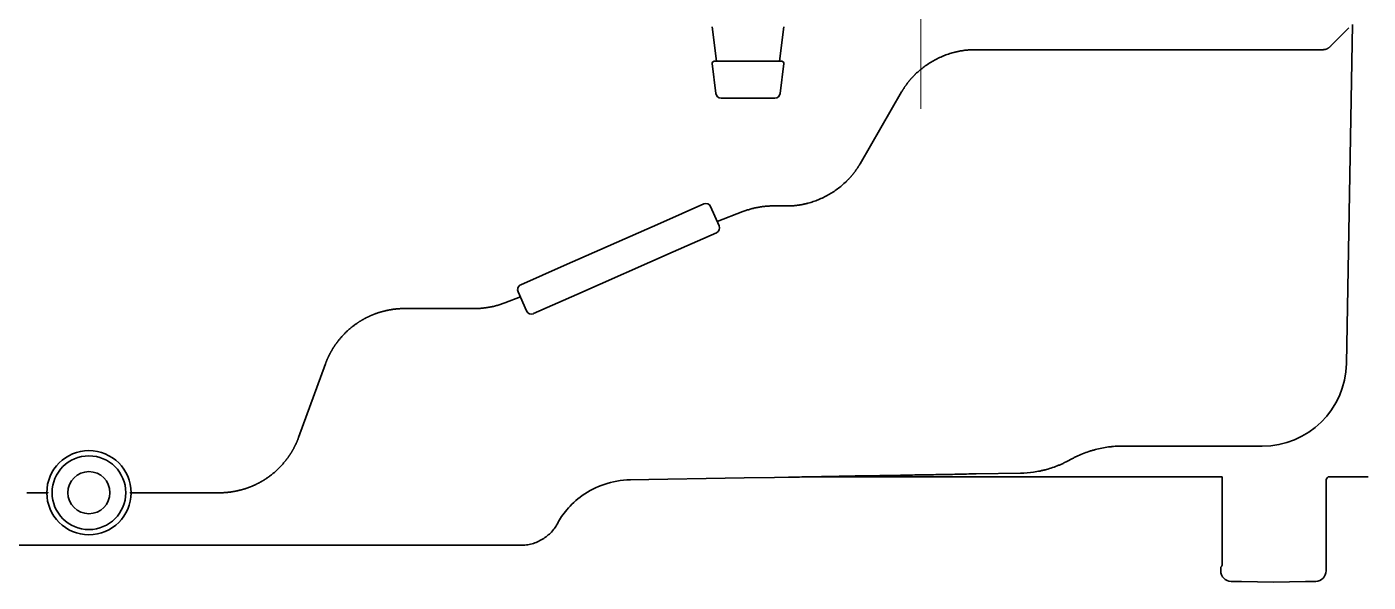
# Model space of a CAD drawing. Extents: x 5987 to 10491, y -672 to 3708.
# Drawn here: x 6661.3 to 6788.7, y 1270.8 to 1323.6 of the extents above; entities that cross this region are included whole.
import ezdxf

# ---------------------------------------------------------------- set-up
doc = ezdxf.new("R2010")
doc.units = 0
doc.header["$LTSCALE"] = 5
doc.layers.get('0').update_dxf_attribs({"linetype": 'CONTINUOUS', "lineweight": 0})
doc.layers.add('1', color=7, linetype='CONTINUOUS', true_color=0xffffff)

msp = doc.modelspace()

# ---------------------------------------------------------------- linework, layer by layer
at = {"color": 3}
msp.add_line((6746.2, 1415.82), (6746.2, 1315.82), dxfattribs=at)
at = {"layer": '1', "color": 7, "linetype": 'Continuous', "lineweight": 35}
for p, q in [((6787.17, 1323.83), (6786.61, 1291.61)), ((6726.37, 1323.6), (6726.77, 1320.33)), ((6732.77, 1320.33), (6733.17, 1323.6)), ((6786.83, 1323.49), (6785.11, 1321.77)), ((6771.5, 1321.43), (6751.29, 1321.43)), ((6781.16, 1321.43), (6771.5, 1321.43)), ((6784.42, 1321.43), (6781.16, 1321.43)), ((6726.37, 1320.1), (6726.72, 1317.27)), ((6726.57, 1320.33), (6732.97, 1320.33)), ((6732.83, 1317.27), (6733.17, 1320.1)), ((6744.36, 1317.43), (6740.41, 1310.58)), ((6727.22, 1316.83), (6729.77, 1316.83)), ((6729.77, 1316.83), (6732.33, 1316.83)), ((6725.56, 1306.77), (6721.45, 1304.95)), ((6726.22, 1306.52), (6727.03, 1304.69)), ((6726.84, 1305.11), (6729.29, 1306.04)), ((6732.16, 1306.58), (6733.48, 1306.58)), ((6712.3, 1300.91), (6721.45, 1304.95)), ((6726.77, 1304.03), (6722.66, 1302.21)), ((6722.66, 1302.21), (6713.51, 1298.17)), ((6708.18, 1299.09), (6712.3, 1300.91)), ((6708.74, 1296.6), (6707.93, 1298.43)), ((6706.66, 1297.36), (6708.15, 1297.93)), ((6709.4, 1296.35), (6713.51, 1298.17)), ((6697.14, 1296.83), (6703.79, 1296.83)), ((6687.09, 1284.59), (6689.63, 1291.56)), ((6764.03, 1283.68), (6764.09, 1283.68)), ((6771.1, 1283.75), (6765.29, 1283.75)), ((6773.03, 1283.75), (6771.1, 1283.75)), ((6773.03, 1283.75), (6776.19, 1283.75)), ((6776.19, 1283.75), (6776.19, 1283.75)), ((6776.19, 1283.75), (6776.87, 1283.75)), ((6778.55, 1283.75), (6776.87, 1283.75)), ((6778.61, 1283.75), (6778.55, 1283.75)), ((6729.4, 1280.73), (6718.55, 1280.54)), ((6732.3, 1280.78), (6729.4, 1280.73)), ((6733.62, 1280.8), (6732.3, 1280.78)), ((6733.62, 1280.8), (6732.3, 1280.78)), ((6734.88, 1280.83), (6764.67, 1280.83)), ((6744.26, 1280.99), (6740.31, 1280.92)), ((6755.66, 1281.19), (6751.43, 1281.12)), ((6764.67, 1280.83), (6764.67, 1280.82)), ((6767.15, 1280.83), (6774.82, 1280.83)), ((6774.82, 1280.83), (6774.82, 1272.67)), ((6784.67, 1280.42), (6784.67, 1271.9)), ((6784.88, 1280.83), (6788.67, 1280.83)), ((6673.07, 1279.33), (6679.57, 1279.33)), ((6679.57, 1274.33), (6654.77, 1274.33)), ((6689.43, 1274.33), (6686.9, 1274.33)), ((6703.78, 1274.33), (6697.14, 1274.33)), ((6703.78, 1274.33), (6706.63, 1274.33)), ((6707.18, 1274.33), (6706.63, 1274.33)), ((6708.17, 1274.33), (6707.18, 1274.33)), ((6708.17, 1274.33), (6708.17, 1274.33)), ((6774.67, 1271.9), (6774.67, 1272.16)), ((6776.64, 1270.88), (6775.66, 1270.9)), ((6779.67, 1270.83), (6776.64, 1270.88)), ((6782.71, 1270.88), (6779.67, 1270.83)), ((6783.69, 1270.9), (6782.71, 1270.88))]:
    msp.add_line(p, q, dxfattribs=at)
for radius in [4, 3.5, 2]:
    msp.add_circle((6667.17, 1279.33), radius, dxfattribs=at)
for centre, radius, start, end in [((6726.57, 1320.13), 0.2, 90, 186.9365), ((6732.97, 1320.13), 0.2, 353.0635, 90), ((6727.22, 1317.33), 0.5, 186.9365, 270), ((6732.33, 1317.33), 0.5, 270, 353.0635), ((6725.76, 1306.31), 0.5, 23.8437, 113.8437), ((6726.57, 1304.49), 0.5, 293.8437, 23.8437), ((6708.39, 1298.63), 0.5, 113.8437, 203.8437), ((6709.19, 1296.8), 0.5, 203.8437, 293.8437), ((6778.61, 1291.75), 8, 270, 359), ((6785.17, 1280.42), 0.5, 126.0848, 180), ((6774.93, 1272.16), 0.253, 138.182, 180), ((6775.67, 1271.9), 1, 180, 269), ((6783.67, 1271.9), 1, 271, 0)]:
    msp.add_arc(centre, radius, start, end, dxfattribs=at)
for points, knots in [([(6751.29, 1321.43), (6751.28, 1321.43), (6751.25, 1321.43), (6751.21, 1321.43), (6751.16, 1321.43), (6751.12, 1321.42), (6751.08, 1321.42), (6751.03, 1321.42), (6750.99, 1321.42), (6750.95, 1321.42), (6750.9, 1321.42), (6750.86, 1321.41), (6750.82, 1321.41), (6750.77, 1321.41), (6750.73, 1321.41), (6750.69, 1321.4), (6750.64, 1321.4), (6750.6, 1321.39), (6750.56, 1321.39), (6750.51, 1321.39), (6750.47, 1321.38), (6750.42, 1321.38), (6750.38, 1321.37), (6750.34, 1321.37), (6750.29, 1321.36), (6750.25, 1321.35), (6750.21, 1321.35), (6750.16, 1321.34), (6750.12, 1321.33), (6750.08, 1321.33), (6750.03, 1321.32), (6749.99, 1321.31), (6749.95, 1321.31), (6749.9, 1321.3), (6749.86, 1321.29), (6749.82, 1321.28), (6749.77, 1321.27), (6749.73, 1321.26), (6749.69, 1321.25), (6749.64, 1321.24), (6749.6, 1321.23), (6749.56, 1321.22), (6749.51, 1321.21), (6749.47, 1321.2), (6749.43, 1321.19), (6749.38, 1321.18), (6749.34, 1321.17), (6749.15, 1321.12), (6748.8, 1321.02), (6748.32, 1320.84), (6747.84, 1320.62), (6747.38, 1320.38), (6746.93, 1320.11), (6746.5, 1319.81), (6746.09, 1319.48), (6745.8, 1319.23), (6745.63, 1319.06), (6745.58, 1319.01), (6745.52, 1318.95), (6745.46, 1318.89), (6745.41, 1318.83), (6745.35, 1318.77), (6745.3, 1318.71), (6745.24, 1318.65), (6745.19, 1318.59), (6745.14, 1318.53), (6745.08, 1318.46), (6745.03, 1318.4), (6744.98, 1318.33), (6744.93, 1318.27), (6744.88, 1318.2), (6744.83, 1318.13), (6744.78, 1318.07), (6744.73, 1318), (6744.68, 1317.93), (6744.63, 1317.86), (6744.59, 1317.79), (6744.54, 1317.72), (6744.5, 1317.65), (6744.45, 1317.57), (6744.41, 1317.5), (6744.38, 1317.45), (6744.36, 1317.43)], [0, 0, 0, 0, 0.005159, 0.010321, 0.015487, 0.020656, 0.025829, 0.031005, 0.036185, 0.041369, 0.046557, 0.051749, 0.056944, 0.062143, 0.067347, 0.072554, 0.077765, 0.08298, 0.088199, 0.093423, 0.09865, 0.103882, 0.109118, 0.114358, 0.119602, 0.124851, 0.130103, 0.135361, 0.140622, 0.145888, 0.151158, 0.156433, 0.161712, 0.166996, 0.172284, 0.177577, 0.182874, 0.188176, 0.193482, 0.198793, 0.204108, 0.209428, 0.214753, 0.220082, 0.225416, 0.230755, 0.236098, 0.241446, 0.302414, 0.36414, 0.426616, 0.489829, 0.551404, 0.613953, 0.677452, 0.741888, 0.751493, 0.761122, 0.770777, 0.780457, 0.790162, 0.799893, 0.809649, 0.81943, 0.829237, 0.839069, 0.848927, 0.85881, 0.86872, 0.878655, 0.888617, 0.898605, 0.90862, 0.918661, 0.92873, 0.938826, 0.94895, 0.959102, 0.969283, 0.979492, 0.989731, 1, 1, 1, 1]), ([(6733.48, 1306.58), (6733.49, 1306.58), (6733.52, 1306.58), (6733.57, 1306.58), (6733.61, 1306.58), (6733.65, 1306.58), (6733.7, 1306.58), (6733.74, 1306.58), (6733.78, 1306.58), (6733.83, 1306.58), (6733.87, 1306.59), (6733.91, 1306.59), (6733.96, 1306.59), (6734, 1306.59), (6734.04, 1306.6), (6734.09, 1306.6), (6734.13, 1306.6), (6734.17, 1306.61), (6734.22, 1306.61), (6734.26, 1306.62), (6734.3, 1306.62), (6734.35, 1306.63), (6734.39, 1306.63), (6734.43, 1306.64), (6734.48, 1306.64), (6734.52, 1306.65), (6734.56, 1306.65), (6734.61, 1306.66), (6734.65, 1306.67), (6734.7, 1306.67), (6734.74, 1306.68), (6734.78, 1306.69), (6734.83, 1306.7), (6734.87, 1306.7), (6734.91, 1306.71), (6734.96, 1306.72), (6735, 1306.73), (6735.04, 1306.74), (6735.09, 1306.75), (6735.13, 1306.76), (6735.17, 1306.77), (6735.22, 1306.78), (6735.26, 1306.79), (6735.3, 1306.8), (6735.35, 1306.81), (6735.39, 1306.82), (6735.43, 1306.83), (6735.63, 1306.88), (6735.97, 1306.99), (6736.45, 1307.17), (6736.93, 1307.38), (6737.39, 1307.62), (6737.84, 1307.89), (6738.27, 1308.19), (6738.69, 1308.52), (6738.97, 1308.78), (6739.14, 1308.94), (6739.2, 1309), (6739.25, 1309.05), (6739.31, 1309.11), (6739.36, 1309.17), (6739.42, 1309.23), (6739.47, 1309.29), (6739.53, 1309.35), (6739.58, 1309.41), (6739.64, 1309.48), (6739.69, 1309.54), (6739.74, 1309.6), (6739.79, 1309.67), (6739.84, 1309.73), (6739.89, 1309.8), (6739.94, 1309.87), (6739.99, 1309.93), (6740.04, 1310), (6740.09, 1310.07), (6740.14, 1310.14), (6740.18, 1310.21), (6740.23, 1310.28), (6740.28, 1310.36), (6740.32, 1310.43), (6740.37, 1310.5), (6740.39, 1310.55), (6740.41, 1310.58)], [0, 0, 0, 0, 0.005159, 0.010321, 0.015487, 0.020656, 0.025829, 0.031005, 0.036185, 0.041369, 0.046557, 0.051749, 0.056944, 0.062143, 0.067347, 0.072554, 0.077765, 0.08298, 0.088199, 0.093423, 0.09865, 0.103882, 0.109118, 0.114358, 0.119602, 0.124851, 0.130103, 0.135361, 0.140622, 0.145888, 0.151158, 0.156433, 0.161712, 0.166996, 0.172284, 0.177577, 0.182874, 0.188176, 0.193482, 0.198793, 0.204108, 0.209428, 0.214753, 0.220082, 0.225416, 0.230755, 0.236098, 0.241446, 0.302414, 0.36414, 0.426616, 0.489829, 0.551404, 0.613953, 0.677452, 0.741888, 0.751493, 0.761122, 0.770777, 0.780457, 0.790162, 0.799893, 0.809649, 0.81943, 0.829237, 0.839069, 0.848927, 0.85881, 0.86872, 0.878655, 0.888617, 0.898605, 0.90862, 0.918661, 0.92873, 0.938826, 0.94895, 0.959102, 0.969283, 0.979492, 0.989731, 1, 1, 1, 1]), ([(6689.63, 1291.56), (6689.63, 1291.58), (6689.64, 1291.6), (6689.66, 1291.64), (6689.67, 1291.69), (6689.69, 1291.73), (6689.7, 1291.77), (6689.72, 1291.81), (6689.74, 1291.85), (6689.75, 1291.89), (6689.77, 1291.93), (6689.79, 1291.97), (6689.8, 1292.01), (6689.82, 1292.04), (6689.84, 1292.08), (6689.86, 1292.12), (6689.87, 1292.16), (6689.89, 1292.2), (6689.91, 1292.23), (6689.93, 1292.27), (6689.94, 1292.31), (6689.96, 1292.35), (6689.98, 1292.38), (6690, 1292.42), (6690.02, 1292.46), (6690.04, 1292.49), (6690.05, 1292.53), (6690.07, 1292.56), (6690.09, 1292.6), (6690.11, 1292.63), (6690.13, 1292.67), (6690.15, 1292.7), (6690.17, 1292.74), (6690.19, 1292.77), (6690.21, 1292.8), (6690.23, 1292.84), (6690.25, 1292.87), (6690.27, 1292.9), (6690.28, 1292.94), (6690.3, 1292.97), (6690.32, 1293), (6690.34, 1293.03), (6690.36, 1293.07), (6690.38, 1293.1), (6690.4, 1293.13), (6690.42, 1293.16), (6690.44, 1293.19), (6690.46, 1293.22), (6690.48, 1293.25), (6690.5, 1293.28), (6690.52, 1293.31), (6690.54, 1293.34), (6690.56, 1293.37), (6690.58, 1293.4), (6690.6, 1293.43), (6690.63, 1293.46), (6690.65, 1293.49), (6690.67, 1293.51), (6690.69, 1293.54), (6690.71, 1293.57), (6690.73, 1293.6), (6690.75, 1293.62), (6690.77, 1293.65), (6690.79, 1293.68), (6690.81, 1293.7), (6690.83, 1293.73), (6690.85, 1293.76), (6690.92, 1293.85), (6691.05, 1294.01), (6691.24, 1294.22), (6691.43, 1294.43), (6691.63, 1294.62), (6691.83, 1294.81), (6692.04, 1294.99), (6692.25, 1295.15), (6692.46, 1295.31), (6692.62, 1295.43), (6692.74, 1295.5), (6692.81, 1295.55), (6692.88, 1295.6), (6692.95, 1295.64), (6693.02, 1295.68), (6693.1, 1295.73), (6693.17, 1295.77), (6693.24, 1295.81), (6693.31, 1295.85), (6693.39, 1295.89), (6693.46, 1295.93), (6693.54, 1295.97), (6693.61, 1296), (6693.69, 1296.04), (6693.76, 1296.07), (6693.84, 1296.11), (6693.91, 1296.14), (6693.99, 1296.18), (6694.06, 1296.21), (6694.14, 1296.24), (6694.22, 1296.27), (6694.29, 1296.3), (6694.37, 1296.33), (6694.45, 1296.36), (6694.52, 1296.38), (6694.6, 1296.41), (6694.68, 1296.44), (6694.76, 1296.46), (6694.84, 1296.48), (6694.91, 1296.51), (6694.99, 1296.53), (6695.07, 1296.55), (6695.15, 1296.57), (6695.23, 1296.59), (6695.31, 1296.61), (6695.39, 1296.63), (6695.47, 1296.65), (6695.55, 1296.66), (6695.63, 1296.68), (6695.7, 1296.69), (6695.78, 1296.71), (6695.86, 1296.72), (6695.94, 1296.73), (6696.02, 1296.75), (6696.1, 1296.76), (6696.18, 1296.77), (6696.26, 1296.78), (6696.34, 1296.79), (6696.42, 1296.79), (6696.5, 1296.8), (6696.58, 1296.81), (6696.66, 1296.81), (6696.74, 1296.82), (6696.82, 1296.82), (6696.9, 1296.82), (6696.98, 1296.82), (6697.06, 1296.83), (6697.12, 1296.83), (6697.14, 1296.83)], [0, 0, 0, 0, 0.004529, 0.009041, 0.013536, 0.018015, 0.022476, 0.026922, 0.03135, 0.035762, 0.040157, 0.044535, 0.048896, 0.053241, 0.057569, 0.06188, 0.066174, 0.070451, 0.074711, 0.078954, 0.083181, 0.08739, 0.091582, 0.095756, 0.099914, 0.104054, 0.108177, 0.112283, 0.116371, 0.120442, 0.124495, 0.12853, 0.132548, 0.136548, 0.140531, 0.144495, 0.148442, 0.15237, 0.156281, 0.160173, 0.164048, 0.167904, 0.171741, 0.175561, 0.179361, 0.183144, 0.186907, 0.190652, 0.194378, 0.198086, 0.201774, 0.205444, 0.209094, 0.212726, 0.216338, 0.219931, 0.223504, 0.227058, 0.230593, 0.234108, 0.237603, 0.241079, 0.244535, 0.247971, 0.251387, 0.254783, 0.258159, 0.261515, 0.291174, 0.320439, 0.349309, 0.377781, 0.405852, 0.433518, 0.460774, 0.487615, 0.514039, 0.522678, 0.531305, 0.53992, 0.548524, 0.557117, 0.565698, 0.574269, 0.582828, 0.591378, 0.599916, 0.608445, 0.616963, 0.625472, 0.633971, 0.64246, 0.650939, 0.659409, 0.66787, 0.676322, 0.684764, 0.693198, 0.701623, 0.710039, 0.718447, 0.726846, 0.735237, 0.743619, 0.751994, 0.76036, 0.768719, 0.777069, 0.785412, 0.793748, 0.802076, 0.810396, 0.818709, 0.827015, 0.835314, 0.843606, 0.851891, 0.86017, 0.868441, 0.876707, 0.884966, 0.893218, 0.901465, 0.909706, 0.91794, 0.926169, 0.934393, 0.942611, 0.950824, 0.959032, 0.967235, 0.975433, 0.983626, 0.991815, 1, 1, 1, 1]), ([(6679.57, 1279.33), (6679.59, 1279.33), (6679.61, 1279.33), (6679.66, 1279.33), (6679.7, 1279.33), (6679.74, 1279.33), (6679.79, 1279.33), (6679.83, 1279.33), (6679.87, 1279.33), (6679.92, 1279.33), (6679.96, 1279.33), (6680, 1279.34), (6680.05, 1279.34), (6680.09, 1279.34), (6680.13, 1279.35), (6680.18, 1279.35), (6680.22, 1279.35), (6680.27, 1279.36), (6680.31, 1279.36), (6680.35, 1279.36), (6680.4, 1279.37), (6680.44, 1279.37), (6680.48, 1279.38), (6680.53, 1279.38), (6680.57, 1279.39), (6680.61, 1279.39), (6680.66, 1279.4), (6680.7, 1279.41), (6680.74, 1279.41), (6680.78, 1279.42), (6680.83, 1279.43), (6680.87, 1279.43), (6680.91, 1279.44), (6680.96, 1279.45), (6681, 1279.46), (6681.04, 1279.46), (6681.09, 1279.47), (6681.13, 1279.48), (6681.17, 1279.49), (6681.22, 1279.5), (6681.26, 1279.51), (6681.3, 1279.52), (6681.35, 1279.53), (6681.39, 1279.54), (6681.43, 1279.55), (6681.47, 1279.56), (6681.52, 1279.57), (6681.56, 1279.58), (6681.6, 1279.59), (6681.64, 1279.6), (6681.69, 1279.61), (6681.73, 1279.62), (6681.77, 1279.64), (6681.81, 1279.65), (6681.86, 1279.66), (6681.9, 1279.67), (6681.94, 1279.69), (6681.98, 1279.7), (6682.03, 1279.71), (6682.07, 1279.73), (6682.11, 1279.74), (6682.15, 1279.76), (6682.2, 1279.77), (6682.24, 1279.79), (6682.28, 1279.8), (6682.32, 1279.82), (6682.36, 1279.83), (6682.4, 1279.85), (6682.45, 1279.86), (6682.49, 1279.88), (6682.53, 1279.89), (6682.57, 1279.91), (6682.61, 1279.93), (6682.65, 1279.95), (6682.69, 1279.96), (6682.74, 1279.98), (6682.78, 1280), (6682.82, 1280.02), (6682.86, 1280.03), (6682.9, 1280.05), (6682.94, 1280.07), (6682.98, 1280.09), (6683.02, 1280.11), (6683.06, 1280.13), (6683.1, 1280.15), (6683.14, 1280.17), (6683.18, 1280.19), (6683.22, 1280.21), (6683.26, 1280.23), (6683.3, 1280.25), (6683.34, 1280.27), (6683.38, 1280.29), (6683.42, 1280.32), (6683.46, 1280.34), (6683.5, 1280.36), (6683.54, 1280.38), (6683.58, 1280.4), (6683.62, 1280.43), (6683.66, 1280.45), (6683.7, 1280.47), (6683.74, 1280.5), (6683.78, 1280.52), (6683.82, 1280.55), (6683.85, 1280.57), (6683.89, 1280.59), (6683.93, 1280.62), (6683.97, 1280.64), (6684.01, 1280.67), (6684.13, 1280.75), (6684.32, 1280.89), (6684.59, 1281.09), (6684.85, 1281.32), (6685.11, 1281.56), (6685.37, 1281.81), (6685.61, 1282.08), (6685.78, 1282.29), (6685.88, 1282.42), (6685.92, 1282.47), (6685.96, 1282.52), (6686, 1282.57), (6686.04, 1282.62), (6686.08, 1282.68), (6686.12, 1282.73), (6686.15, 1282.78), (6686.19, 1282.84), (6686.23, 1282.9), (6686.27, 1282.95), (6686.31, 1283.01), (6686.34, 1283.07), (6686.38, 1283.13), (6686.42, 1283.19), (6686.45, 1283.25), (6686.49, 1283.32), (6686.53, 1283.38), (6686.56, 1283.45), (6686.6, 1283.51), (6686.64, 1283.58), (6686.67, 1283.64), (6686.71, 1283.71), (6686.74, 1283.78), (6686.77, 1283.85), (6686.81, 1283.92), (6686.84, 1283.99), (6686.87, 1284.06), (6686.91, 1284.14), (6686.94, 1284.21), (6686.97, 1284.28), (6687, 1284.36), (6687.03, 1284.44), (6687.06, 1284.51), (6687.08, 1284.56), (6687.09, 1284.59)], [0, 0, 0, 0, 0.004433, 0.008867, 0.013303, 0.01774, 0.022178, 0.026617, 0.031058, 0.035501, 0.039945, 0.04439, 0.048837, 0.053286, 0.057736, 0.062188, 0.066641, 0.071097, 0.075553, 0.080012, 0.084472, 0.088934, 0.093398, 0.097863, 0.10233, 0.1068, 0.111271, 0.115743, 0.120218, 0.124695, 0.129174, 0.133654, 0.138137, 0.142621, 0.147108, 0.151597, 0.156087, 0.16058, 0.165075, 0.169572, 0.174071, 0.178572, 0.183076, 0.187582, 0.192089, 0.196599, 0.201112, 0.205626, 0.210143, 0.214662, 0.219183, 0.223707, 0.228233, 0.232761, 0.237292, 0.241825, 0.246361, 0.250898, 0.255439, 0.259982, 0.264527, 0.269075, 0.273625, 0.278178, 0.282733, 0.287291, 0.291851, 0.296414, 0.30098, 0.305548, 0.310119, 0.314692, 0.319268, 0.323847, 0.328429, 0.333013, 0.3376, 0.34219, 0.346782, 0.351378, 0.355976, 0.360577, 0.365181, 0.369788, 0.374397, 0.37901, 0.383625, 0.388244, 0.392866, 0.39749, 0.402118, 0.406748, 0.411382, 0.416019, 0.420659, 0.425302, 0.429949, 0.434598, 0.439251, 0.443907, 0.448567, 0.453229, 0.457896, 0.462565, 0.467238, 0.471915, 0.476594, 0.481278, 0.485965, 0.519989, 0.554711, 0.590124, 0.626216, 0.662979, 0.700405, 0.738488, 0.744857, 0.751297, 0.757805, 0.764382, 0.771028, 0.777742, 0.784523, 0.791371, 0.798286, 0.805267, 0.812313, 0.819424, 0.8266, 0.833839, 0.841143, 0.84851, 0.855939, 0.863431, 0.870985, 0.8786, 0.886276, 0.894014, 0.901811, 0.909669, 0.917586, 0.925563, 0.933599, 0.941695, 0.949848, 0.958061, 0.966332, 0.974662, 0.983049, 0.991496, 1, 1, 1, 1]), ([(6765.29, 1283.76), (6765.08, 1283.76), (6764.87, 1283.75), (6764.55, 1283.73), (6764.44, 1283.72), (6764.23, 1283.7), (6764.12, 1283.69), (6763.59, 1283.62), (6763.17, 1283.54), (6762.66, 1283.4), (6762.55, 1283.37), (6762.4, 1283.33), (6762.35, 1283.31), (6762.25, 1283.28), (6761.99, 1283.2), (6761.54, 1283.03), (6761.15, 1282.86), (6760.86, 1282.72), (6760.77, 1282.67), (6760.58, 1282.58), (6760.48, 1282.52), (6760.39, 1282.47)], [0, 0, 0, 0, 0.125, 0.125, 0.1875, 0.1875, 0.25, 0.25, 0.5, 0.5, 0.5625, 0.5625, 0.59375, 0.59375, 0.625, 0.75, 0.875, 0.875, 0.9375, 0.9375, 1, 1, 1, 1]), ([(6760.39, 1282.47), (6760.21, 1282.37), (6760.03, 1282.28), (6759.75, 1282.14), (6759.65, 1282.1), (6759.47, 1282.01), (6759.37, 1281.97), (6758.89, 1281.78), (6758.5, 1281.64), (6758.01, 1281.51), (6757.91, 1281.48), (6757.71, 1281.44), (6757.61, 1281.41), (6757.3, 1281.35), (6757.1, 1281.32), (6756.49, 1281.23), (6756.08, 1281.2), (6755.66, 1281.19)], [0, 0, 0, 0, 0.125, 0.125, 0.1875, 0.1875, 0.25, 0.25, 0.5, 0.5, 0.5625, 0.5625, 0.625, 0.625, 0.75, 0.75, 1, 1, 1, 1]), ([(6711.69, 1276.41), (6711.91, 1276.86), (6712.52, 1277.77), (6714.03, 1279.19), (6716.13, 1280.26), (6717.72, 1280.53), (6718.6, 1280.55)], [0, 0, 0, 0, 0.20945, 0.446991, 0.713699, 1, 1, 1, 1]), ([(6740.31, 1280.92), (6740.17, 1280.92), (6740.03, 1280.92), (6739.75, 1280.91), (6739.61, 1280.91), (6739.19, 1280.9), (6738.91, 1280.9), (6738.08, 1280.88), (6737.52, 1280.87), (6736.41, 1280.85), (6735.85, 1280.84), (6734.73, 1280.82), (6734.18, 1280.81), (6733.62, 1280.8)], [0, 0, 0, 0, 0.0625, 0.0625, 0.125, 0.125, 0.25, 0.25, 0.5, 0.5, 0.75, 0.75, 1, 1, 1, 1]), ([(6751.43, 1281.12), (6750.83, 1281.11), (6750.24, 1281.1), (6749.04, 1281.07), (6748.44, 1281.06), (6747.25, 1281.04), (6746.65, 1281.03), (6745.75, 1281.02), (6745.46, 1281.01), (6744.86, 1281), (6744.56, 1281), (6744.26, 1280.99)], [0, 0, 0, 0, 0.25, 0.25, 0.5, 0.5, 0.75, 0.75, 0.875, 0.875, 1, 1, 1, 1]), ([(6764.67, 1280.83), (6764.67, 1280.83), (6764.67, 1280.83), (6764.67, 1280.83), (6764.67, 1280.83), (6764.67, 1280.83), (6764.68, 1280.83), (6764.68, 1280.83), (6764.68, 1280.83), (6764.68, 1280.83), (6764.68, 1280.83), (6764.68, 1280.83), (6764.69, 1280.83), (6764.69, 1280.83), (6764.69, 1280.83), (6764.7, 1280.83), (6764.7, 1280.83), (6764.7, 1280.83), (6764.71, 1280.83), (6764.71, 1280.83), (6764.71, 1280.83), (6764.72, 1280.83), (6764.72, 1280.83), (6764.73, 1280.83), (6764.73, 1280.83), (6764.74, 1280.83), (6764.75, 1280.83), (6764.75, 1280.83), (6764.76, 1280.83), (6764.76, 1280.83), (6764.77, 1280.83), (6764.78, 1280.83), (6764.78, 1280.83), (6764.79, 1280.83), (6764.8, 1280.83), (6764.81, 1280.83), (6764.81, 1280.83), (6764.82, 1280.83), (6764.83, 1280.83), (6764.84, 1280.83), (6764.85, 1280.83), (6764.86, 1280.83), (6764.87, 1280.83), (6764.88, 1280.83), (6764.89, 1280.83), (6764.9, 1280.83), (6764.91, 1280.83), (6764.92, 1280.83), (6764.93, 1280.83), (6764.94, 1280.83), (6764.95, 1280.83), (6764.96, 1280.83), (6764.97, 1280.83), (6764.98, 1280.83), (6765, 1280.83), (6765.01, 1280.83), (6765.02, 1280.83), (6765.03, 1280.83), (6765.05, 1280.83), (6765.06, 1280.83), (6765.07, 1280.83), (6765.09, 1280.83), (6765.1, 1280.83), (6765.12, 1280.83), (6765.13, 1280.83), (6765.15, 1280.83), (6765.16, 1280.83), (6765.18, 1280.83), (6765.19, 1280.83), (6765.21, 1280.83), (6765.22, 1280.83), (6765.24, 1280.83), (6765.25, 1280.83), (6765.27, 1280.83), (6765.29, 1280.83), (6765.3, 1280.83), (6765.34, 1280.83), (6765.4, 1280.83), (6765.48, 1280.83), (6765.57, 1280.83), (6765.67, 1280.83), (6765.77, 1280.83), (6765.88, 1280.83), (6766, 1280.83), (6766.11, 1280.83), (6766.21, 1280.83), (6766.31, 1280.83), (6766.41, 1280.83), (6766.51, 1280.83), (6766.58, 1280.83), (6766.62, 1280.83), (6766.63, 1280.83), (6766.65, 1280.83), (6766.67, 1280.83), (6766.69, 1280.83), (6766.71, 1280.83), (6766.74, 1280.83), (6766.77, 1280.83), (6766.8, 1280.83), (6766.83, 1280.83), (6766.87, 1280.83), (6766.91, 1280.83), (6766.95, 1280.83), (6767, 1280.83), (6767.05, 1280.83), (6767.1, 1280.83), (6767.13, 1280.83), (6767.15, 1280.83)], [0, 0, 0, 0, 0.004806, 0.011048, 0.017292, 0.023539, 0.029788, 0.03604, 0.042294, 0.048552, 0.054813, 0.061077, 0.067344, 0.073615, 0.079889, 0.086167, 0.092448, 0.098733, 0.105023, 0.111316, 0.117613, 0.123914, 0.13022, 0.13653, 0.142844, 0.149163, 0.155487, 0.161815, 0.168148, 0.174485, 0.180828, 0.187176, 0.193528, 0.199886, 0.206249, 0.212617, 0.218991, 0.22537, 0.231755, 0.238145, 0.244541, 0.250943, 0.257351, 0.263764, 0.270183, 0.276609, 0.283041, 0.289479, 0.295923, 0.302373, 0.30883, 0.315294, 0.321764, 0.328241, 0.334725, 0.341216, 0.347713, 0.354218, 0.36073, 0.367249, 0.373776, 0.38031, 0.386852, 0.393402, 0.399959, 0.406524, 0.413098, 0.419679, 0.426269, 0.432868, 0.439475, 0.44609, 0.452715, 0.459348, 0.465991, 0.472643, 0.479305, 0.508515, 0.538502, 0.569253, 0.60076, 0.633012, 0.666001, 0.69972, 0.734169, 0.75985, 0.785792, 0.812005, 0.838501, 0.865298, 0.867758, 0.870923, 0.87479, 0.879356, 0.884616, 0.890567, 0.897203, 0.904519, 0.912509, 0.921168, 0.93049, 0.940467, 0.951095, 0.962367, 0.974278, 0.986824, 1, 1, 1, 1]), ([(6663.27, 1279.33), (6663.27, 1279.33), (6663.27, 1279.33), (6663.27, 1279.33), (6663.27, 1279.33), (6663.27, 1279.33), (6663.26, 1279.33), (6663.24, 1279.33), (6663.21, 1279.33), (6663.18, 1279.33), (6663.17, 1279.33), (6663.15, 1279.33), (6663.15, 1279.33), (6663.13, 1279.33), (6663.13, 1279.33), (6663.07, 1279.33), (6663.01, 1279.33), (6662.9, 1279.33), (6662.86, 1279.33), (6662.8, 1279.33), (6662.78, 1279.33), (6662.73, 1279.33), (6662.71, 1279.33), (6662.6, 1279.33), (6662.49, 1279.33), (6662.36, 1279.33), (6662.33, 1279.33), (6662.27, 1279.33), (6662.25, 1279.33), (6662.16, 1279.33), (6662.04, 1279.33), (6661.92, 1279.33), (6661.82, 1279.33), (6661.79, 1279.33), (6661.73, 1279.33), (6661.7, 1279.33), (6661.54, 1279.33), (6661.41, 1279.33), (6661.27, 1279.33)], [0, 0, 0, 0, 0.015546, 0.015546, 0.031172, 0.062424, 0.062424, 0.124929, 0.187434, 0.187434, 0.218687, 0.218687, 0.234313, 0.234313, 0.249939, 0.249939, 0.37495, 0.37495, 0.437455, 0.437455, 0.468707, 0.468707, 0.49996, 0.49996, 0.62497, 0.62497, 0.656222, 0.656222, 0.687475, 0.687475, 0.74998, 0.812485, 0.812485, 0.843737, 0.843737, 0.87499, 0.87499, 1, 1, 1, 1]), ([(6673.07, 1279.33), (6672.94, 1279.33), (6672.81, 1279.33), (6672.55, 1279.33), (6672.43, 1279.33), (6672.19, 1279.33), (6672.07, 1279.33), (6671.85, 1279.33), (6671.75, 1279.33), (6671.57, 1279.32), (6671.48, 1279.32), (6671.34, 1279.32), (6671.28, 1279.32), (6671.18, 1279.31), (6671.14, 1279.31), (6671.09, 1279.31), (6671.07, 1279.31), (6671.07, 1279.3)], [0, 0, 0, 0, 0.125, 0.125, 0.25, 0.25, 0.375, 0.375, 0.5, 0.5, 0.625, 0.625, 0.75, 0.75, 0.875, 0.875, 1, 1, 1, 1]), ([(6711.73, 1276.49), (6711.64, 1276.32), (6711.55, 1276.17), (6711.34, 1275.87), (6711.22, 1275.73), (6710.97, 1275.46), (6710.84, 1275.34), (6710.56, 1275.11), (6710.41, 1275), (6710.1, 1274.81), (6709.93, 1274.73), (6709.6, 1274.58), (6709.43, 1274.52), (6709.08, 1274.43), (6708.9, 1274.39), (6708.54, 1274.34), (6708.36, 1274.33), (6708.17, 1274.33)], [0, 0, 0, 0, 0.125, 0.125, 0.25, 0.25, 0.375, 0.375, 0.5, 0.5, 0.625, 0.625, 0.75, 0.75, 0.875, 0.875, 1, 1, 1, 1]), ([(6686.9, 1274.33), (6686.82, 1274.33), (6686.74, 1274.33), (6686.59, 1274.33), (6686.52, 1274.33), (6686.29, 1274.33), (6686.13, 1274.33), (6685.68, 1274.33), (6685.37, 1274.33), (6684.76, 1274.33), (6684.46, 1274.33), (6683.85, 1274.33), (6683.54, 1274.33), (6682.62, 1274.33), (6682.01, 1274.33), (6680.79, 1274.33), (6680.18, 1274.33), (6679.57, 1274.33)], [0, 0, 0, 0, 0.03125, 0.03125, 0.0625, 0.0625, 0.125, 0.125, 0.25, 0.25, 0.375, 0.375, 0.5, 0.5, 0.75, 0.75, 1, 1, 1, 1]), ([(6697.14, 1274.33), (6696.5, 1274.33), (6695.86, 1274.33), (6694.57, 1274.33), (6693.93, 1274.33), (6692.97, 1274.33), (6692.65, 1274.33), (6692, 1274.33), (6691.68, 1274.33), (6691.04, 1274.33), (6690.72, 1274.33), (6690.24, 1274.33), (6690.08, 1274.33), (6689.76, 1274.33), (6689.6, 1274.33), (6689.43, 1274.33)], [0, 0, 0, 0, 0.25, 0.25, 0.5, 0.5, 0.625, 0.625, 0.75, 0.75, 0.875, 0.875, 0.9375, 0.9375, 1, 1, 1, 1]), ([(6774.82, 1272.67), (6774.82, 1272.66), (6774.82, 1272.61), (6774.81, 1272.52), (6774.79, 1272.42), (6774.77, 1272.35), (6774.75, 1272.33), (6774.75, 1272.33), (6774.75, 1272.33)], [0, 0, 0, 0, 0.068325, 0.282584, 0.519574, 0.800413, 0.948562, 1, 1, 1, 1])]:
    msp.add_open_spline(points, degree=3, knots=knots, dxfattribs=at)
for points in [[(6785.11, 1321.77), (6784.77, 1321.43), (6784.42, 1321.43)], [(6729.29, 1306.04), (6730.67, 1306.58), (6732.16, 1306.58)], [(6703.79, 1296.83), (6705.27, 1296.83), (6706.66, 1297.36)]]:
    msp.add_open_spline(points, degree=2, dxfattribs=at)

doc.saveas('drawing.dxf')
